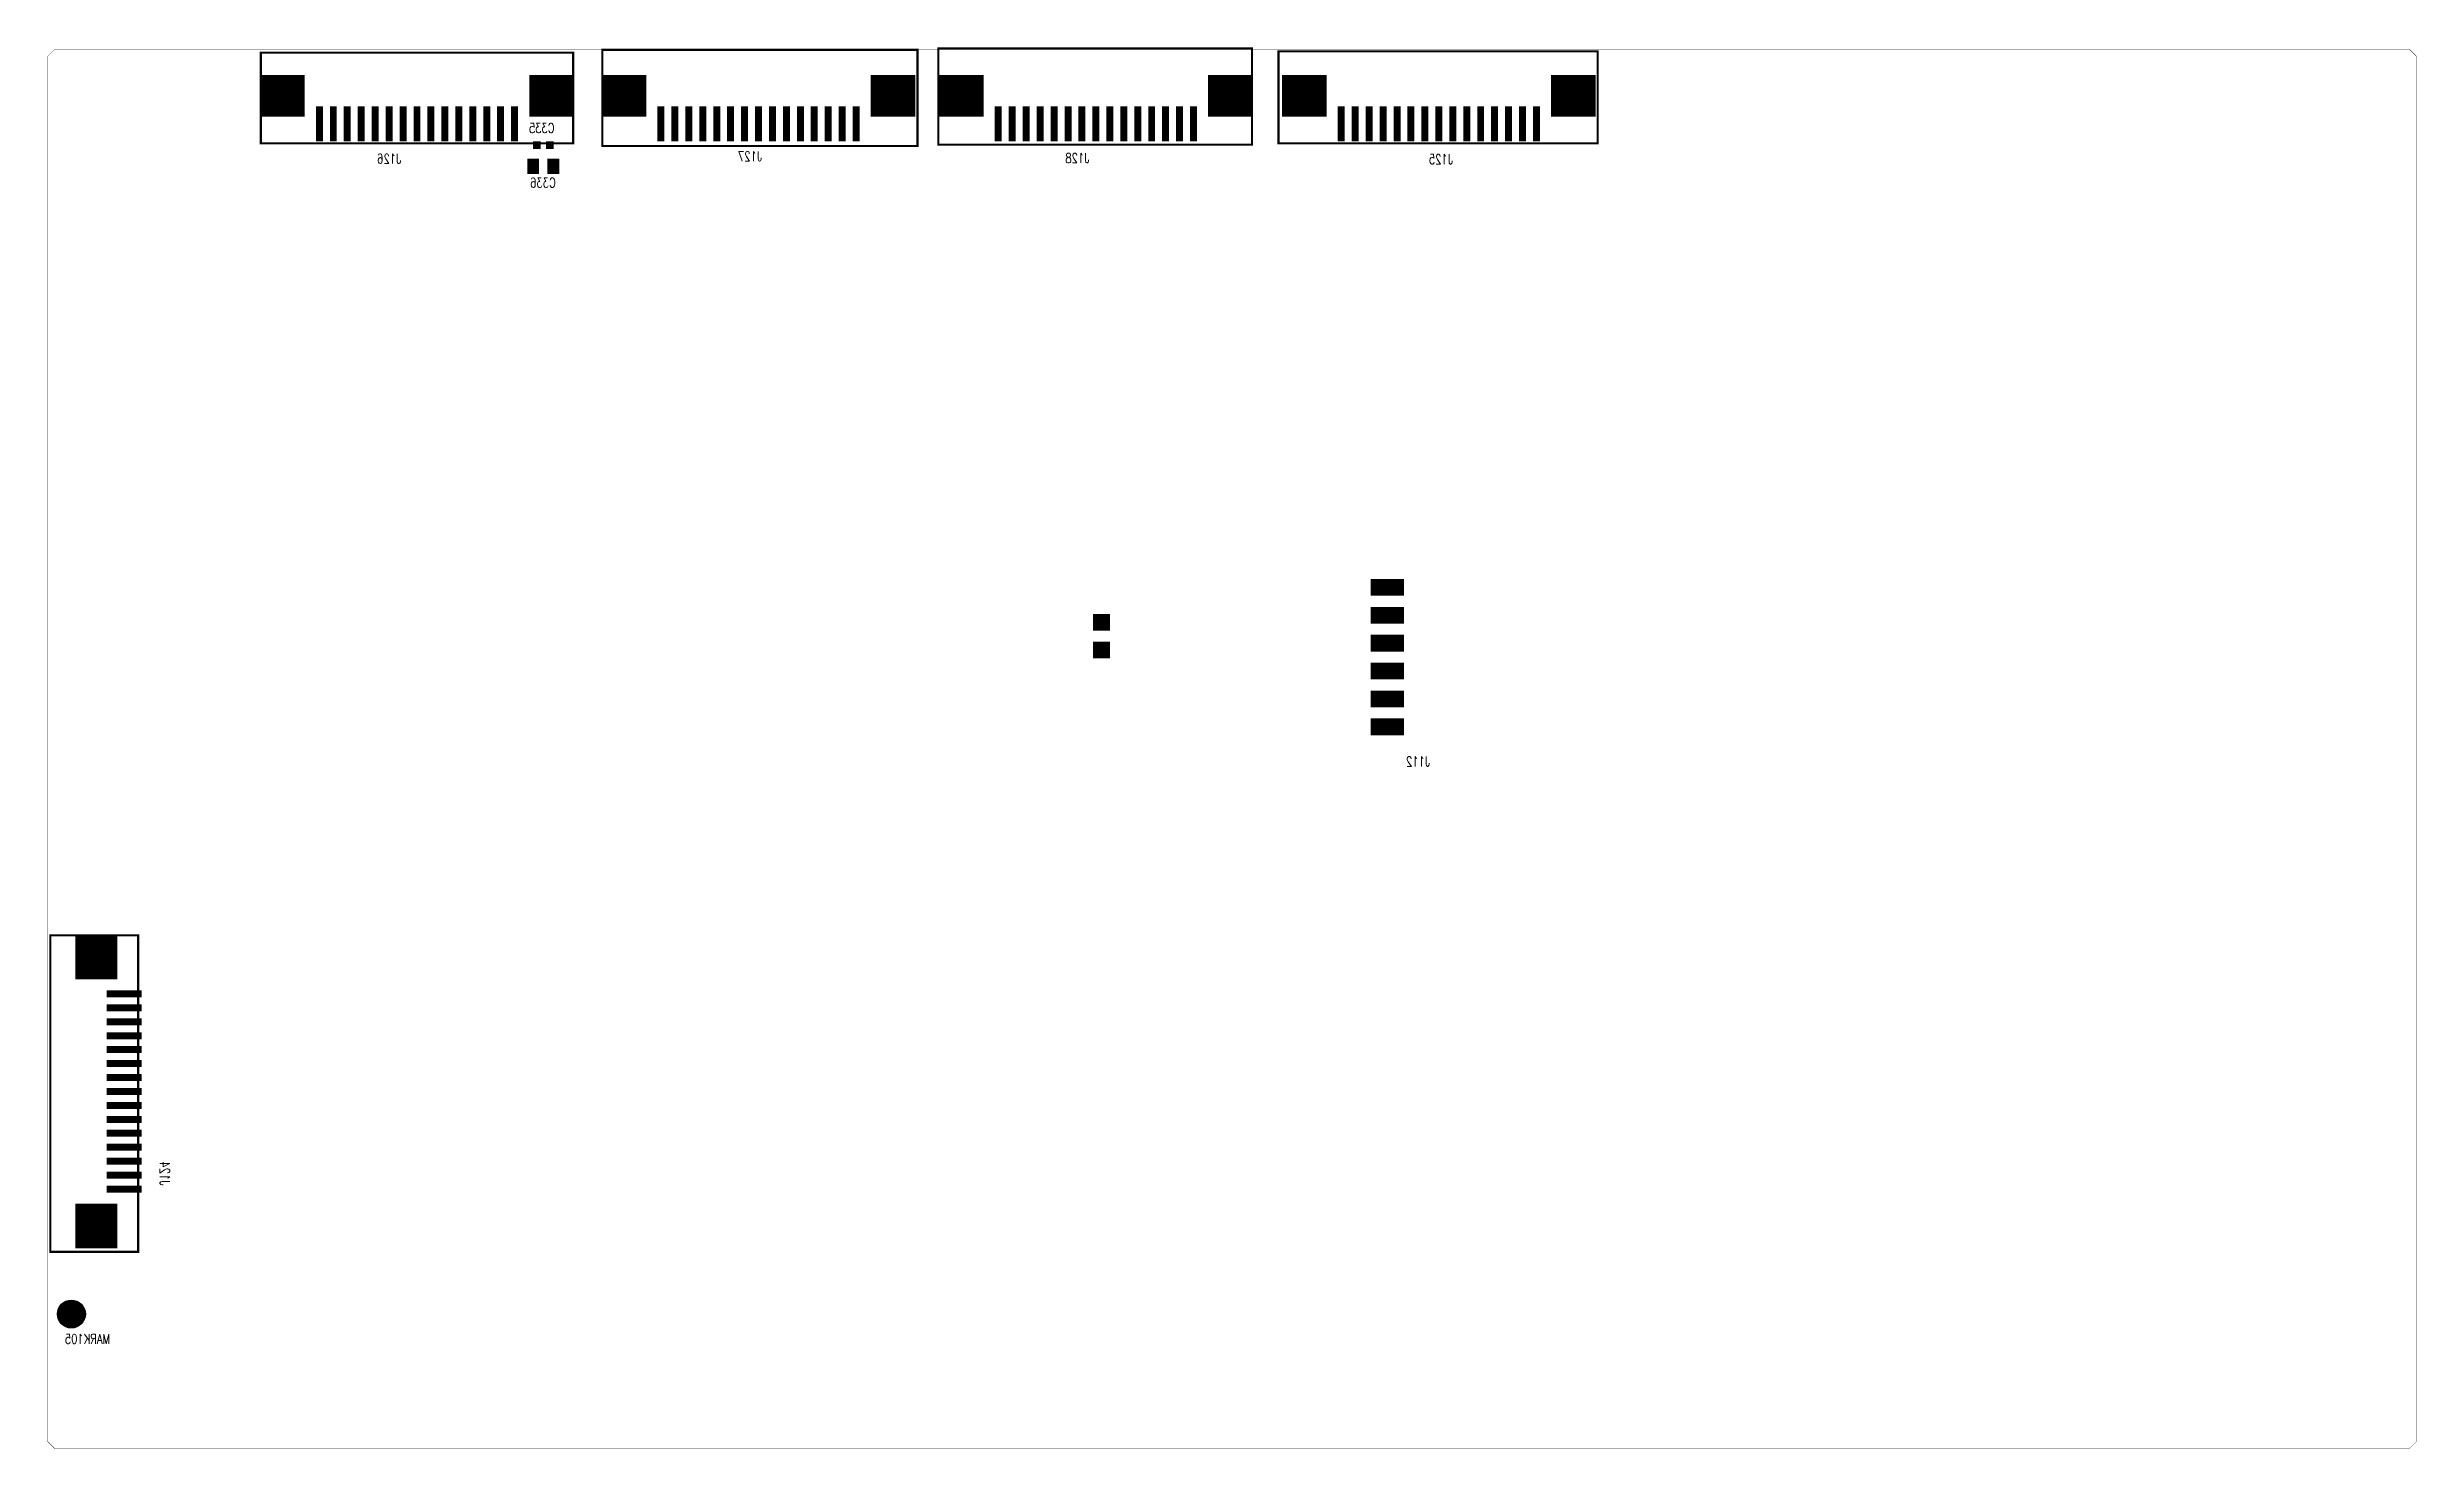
# Model space of a CAD drawing. Extents: x 0 to 170, y 0 to 100.
import ezdxf
from ezdxf.enums import TextEntityAlignment as Align

# ---------------------------------------------------------------- set-up
doc = ezdxf.new("R2010")
doc.units = 0
doc.header["$MEASUREMENT"] = 0
doc.linetypes.add('KEEPOUT_00001000$0', pattern=[2, 1, 1])
doc.layers.get('0').update_dxf_attribs({"linetype": 'CONTINUOUS'})
for name, color, linetype in [('2D_LINE_30', 186, 'CONTINUOUS'), ('BOARD_OUTLINE_00', 254, 'CONTINUOUS'), ('DRIL_NPLTE_THRU_01', 3, 'CONTINUOUS'), ('DRIL_NPLTE_THRU_02', 171, 'CONTINUOUS'), ('DRIL_NPLTE_THRU_03', 23, 'CONTINUOUS'), ('DRIL_NPLTE_THRU_04', 216, 'CONTINUOUS'), ('DRIL_NPLTE_THRU_05', 255, 'CONTINUOUS'), ('DRIL_NPLTE_THRU_06', 186, 'CONTINUOUS'), ('DRIL_PLTE_THRU_01', 3, 'CONTINUOUS'), ('DRIL_PLTE_THRU_02', 171, 'CONTINUOUS'), ('DRIL_PLTE_THRU_03', 23, 'CONTINUOUS'), ('DRIL_PLTE_THRU_04', 216, 'CONTINUOUS'), ('DRIL_PLTE_THRU_05', 255, 'CONTINUOUS'), ('DRIL_PLTE_THRU_06', 186, 'CONTINUOUS'), ('KEEPOUT_01', 130, 'CONTINUOUS'), ('PADS_BOT', 150, 'CONTINUOUS'), ('PADS_INNER', 106, 'CONTINUOUS'), ('PADS_TOP', 106, 'CONTINUOUS'), ('PADS_XR_21', 176, 'CONTINUOUS'), ('PADS_XR_23', 183, 'CONTINUOUS'), ('PART_NAME_06', 1, 'CONTINUOUS')]:
    doc.layers.add(name, color=color, linetype=linetype)
doc.styles.add('W0$1', font='simplex', dxfattribs={"width": 0.75})
doc.styles.add('W0$12', font='simplex', dxfattribs={"width": 0.75})

# ---------------------------------------------------------------- blocks, each defined once
blk = doc.blocks.new('SMOOTH_0$025')
at = {"const_width": 0.0125}
blk.add_lwpolyline([(-0.00625, 0, 1), (0.00625, 0, 1)], format="xyb", close=True, dxfattribs=at)
blk = doc.blocks.new('BOARD_1')
at = {"layer": 'BOARD_OUTLINE_00', "const_width": 0.025}
blk.add_lwpolyline([(-11.176, 0.5), (-10.676, 0), (158.25, 0), (158.75, 0.5), (158.75, 99.83), (158.25, 100.33), (-10.676, 100.33), (-11.176, 99.83)], close=True, dxfattribs=at)
at = {"layer": 'BOARD_OUTLINE_00'}
for p in [(-10.676, 100.33), (158.25, 100.33), (-11.176, 99.83), (158.75, 99.83), (-11.176, 0.5), (-10.676, 0), (158.25, 0), (158.75, 0.5)]:
    blk.add_blockref('SMOOTH_0$025', p, dxfattribs=at)
blk = doc.blocks.new('SMOOTH_0$15')
at = {"const_width": 0.075}
blk.add_lwpolyline([(-0.0375, 0, 1), (0.0375, 0, 1)], format="xyb", close=True, dxfattribs=at)
blk = doc.blocks.new('DRAWING_2949')
at = {"layer": '2D_LINE_30', "const_width": 0.15}
blk.add_lwpolyline([(0, 0), (22.4, 0), (22.4, -6.5), (0, -6.5)], close=True, dxfattribs=at)
at = {"layer": '2D_LINE_30'}
for p in [(0, 0), (22.4, 0), (0, -6.5), (22.4, -6.5)]:
    blk.add_blockref('SMOOTH_0$15', p, dxfattribs=at)
blk = doc.blocks.new('DRAWING_2950')
at = {"layer": '2D_LINE_30', "const_width": 0.15}
blk.add_lwpolyline([(0, 0), (22.6, 0), (22.6, -6.9), (0, -6.9)], close=True, dxfattribs=at)
at = {"layer": '2D_LINE_30'}
for p in [(0, 0), (22.6, 0), (0, -6.9), (22.6, -6.9)]:
    blk.add_blockref('SMOOTH_0$15', p, dxfattribs=at)
blk = doc.blocks.new('DRAWING_2951')
at = {"layer": '2D_LINE_30', "const_width": 0.15}
blk.add_lwpolyline([(0, 0), (22.5, 0), (22.5, -6.9), (0, -6.9)], close=True, dxfattribs=at)
at = {"layer": '2D_LINE_30'}
for p in [(0, 0), (22.5, 0), (0, -6.9), (22.5, -6.9)]:
    blk.add_blockref('SMOOTH_0$15', p, dxfattribs=at)
blk = doc.blocks.new('DRAWING_2952')
at = {"layer": '2D_LINE_30', "const_width": 0.15}
blk.add_lwpolyline([(0, 0), (22.9, 0), (22.9, -6.6), (0, -6.6)], close=True, dxfattribs=at)
at = {"layer": '2D_LINE_30'}
for p in [(0, 0), (22.9, 0), (0, -6.6), (22.9, -6.6)]:
    blk.add_blockref('SMOOTH_0$15', p, dxfattribs=at)
blk = doc.blocks.new('DRAWING_2953')
at = {"layer": '2D_LINE_30', "const_width": 0.15}
blk.add_lwpolyline([(0, 0), (6.3, 0), (6.3, -22.7), (0, -22.7)], close=True, dxfattribs=at)
at = {"layer": '2D_LINE_30'}
for p in [(0, 0), (6.3, 0), (0, -22.7), (6.3, -22.7)]:
    blk.add_blockref('SMOOTH_0$15', p, dxfattribs=at)
blk = doc.blocks.new('PART_BODY_BOT_47')
at = {"layer": 'KEEPOUT_01', "linetype": 'KEEPOUT_00001000$0'}
blk.add_lwpolyline([(-1, 0, 1), (1, 0, 1)], format="xyb", close=True, dxfattribs=at)
blk = doc.blocks.new('DRIL_HOLE_0')
blk.add_lwpolyline([(0, 0, 1), (0, 0, 1)], format="xyb", close=True)
blk = doc.blocks.new('PAD_1')
blk.add_lwpolyline([(0, 0, 1), (0, 0, 1)], format="xyb", close=True)
blk = doc.blocks.new('PAD_15')
at = {"const_width": 1}
blk.add_lwpolyline([(0, -0.5, 1), (0, 0.5, 1)], format="xyb", close=True, dxfattribs=at)
blk = doc.blocks.new('PAD_16')
at = {"const_width": 0.5}
blk.add_lwpolyline([(0, -0.25, 1), (0, 0.25, 1)], format="xyb", close=True, dxfattribs=at)
blk = doc.blocks.new('STK_BOT_67')
at = {"layer": 'DRIL_NPLTE_THRU_01'}
blk.add_blockref('DRIL_HOLE_0', (0, 0), dxfattribs=at)
at = {"layer": 'DRIL_NPLTE_THRU_02'}
blk.add_blockref('DRIL_HOLE_0', (0, 0), dxfattribs=at)
at = {"layer": 'DRIL_NPLTE_THRU_03'}
blk.add_blockref('DRIL_HOLE_0', (0, 0), dxfattribs=at)
at = {"layer": 'DRIL_NPLTE_THRU_04'}
blk.add_blockref('DRIL_HOLE_0', (0, 0), dxfattribs=at)
at = {"layer": 'DRIL_NPLTE_THRU_05'}
blk.add_blockref('DRIL_HOLE_0', (0, 0), dxfattribs=at)
at = {"layer": 'DRIL_NPLTE_THRU_06'}
blk.add_blockref('DRIL_HOLE_0', (0, 0), dxfattribs=at)
at = {"layer": 'PADS_BOT'}
blk.add_blockref('PAD_16', (0, 0), dxfattribs=at)
at = {"layer": 'PADS_INNER'}
blk.add_blockref('PAD_1', (0, 0), dxfattribs=at)
at = {"layer": 'PADS_TOP'}
blk.add_blockref('PAD_1', (0, 0), dxfattribs=at)
at = {"layer": 'PADS_XR_21'}
blk.add_blockref('PAD_15', (0, 0), dxfattribs=at)
at = {"layer": 'PADS_XR_23'}
blk.add_blockref('PAD_1', (0, 0), dxfattribs=at)
blk = doc.blocks.new('SYM_BOT_39')
for name in ['PART_BODY_BOT_47', 'STK_BOT_67']:
    blk.add_blockref(name, (0, 0))
blk = doc.blocks.new('PART_BOT_160')
blk.add_blockref('SYM_BOT_39', (0, 0))
at = {"layer": 'PART_NAME_06', "style": 'W0$12', "width": 0.75}
blk.add_text('MARK105', height=0.7, dxfattribs=at).set_placement((-2.773, -2.135))
blk = doc.blocks.new('PAD_9')
blk.add_lwpolyline([(0, 0), (0, 0)])
blk = doc.blocks.new('PAD_22')
at = {"const_width": 1.2}
blk.add_lwpolyline([(-1.2, 0), (1.2, 0)], dxfattribs=at)
blk = doc.blocks.new('STK_BOT_96')
at = {"layer": 'DRIL_PLTE_THRU_01'}
blk.add_blockref('DRIL_HOLE_0', (0, 0), dxfattribs=at)
at = {"layer": 'DRIL_PLTE_THRU_02'}
blk.add_blockref('DRIL_HOLE_0', (0, 0), dxfattribs=at)
at = {"layer": 'DRIL_PLTE_THRU_03'}
blk.add_blockref('DRIL_HOLE_0', (0, 0), dxfattribs=at)
at = {"layer": 'DRIL_PLTE_THRU_04'}
blk.add_blockref('DRIL_HOLE_0', (0, 0), dxfattribs=at)
at = {"layer": 'DRIL_PLTE_THRU_05'}
blk.add_blockref('DRIL_HOLE_0', (0, 0), dxfattribs=at)
at = {"layer": 'DRIL_PLTE_THRU_06'}
blk.add_blockref('DRIL_HOLE_0', (0, 0), dxfattribs=at)
at = {"layer": 'PADS_BOT'}
blk.add_blockref('PAD_22', (0, 0), dxfattribs=at)
at = {"layer": 'PADS_INNER'}
blk.add_blockref('PAD_9', (0, 0), dxfattribs=at)
at = {"layer": 'PADS_TOP'}
blk.add_blockref('PAD_9', (0, 0), dxfattribs=at)
blk = doc.blocks.new('PAD_23')
at = {"const_width": 1.2}
blk.add_lwpolyline([(-0.6, 0), (0.6, 0)], dxfattribs=at)
blk = doc.blocks.new('STK_BOT_97')
at = {"layer": 'DRIL_PLTE_THRU_01'}
blk.add_blockref('DRIL_HOLE_0', (0, 0), dxfattribs=at)
at = {"layer": 'DRIL_PLTE_THRU_02'}
blk.add_blockref('DRIL_HOLE_0', (0, 0), dxfattribs=at)
at = {"layer": 'DRIL_PLTE_THRU_03'}
blk.add_blockref('DRIL_HOLE_0', (0, 0), dxfattribs=at)
at = {"layer": 'DRIL_PLTE_THRU_04'}
blk.add_blockref('DRIL_HOLE_0', (0, 0), dxfattribs=at)
at = {"layer": 'DRIL_PLTE_THRU_05'}
blk.add_blockref('DRIL_HOLE_0', (0, 0), dxfattribs=at)
at = {"layer": 'DRIL_PLTE_THRU_06'}
blk.add_blockref('DRIL_HOLE_0', (0, 0), dxfattribs=at)
at = {"layer": 'PADS_BOT'}
blk.add_blockref('PAD_23', (0, 0), dxfattribs=at)
at = {"layer": 'PADS_INNER'}
blk.add_blockref('PAD_9', (0, 0), dxfattribs=at)
at = {"layer": 'PADS_TOP'}
blk.add_blockref('PAD_9', (0, 0), dxfattribs=at)
blk = doc.blocks.new('SYM_BOT_54')
for name, p in [('STK_BOT_96', (-15, 5)), ('STK_BOT_96', (-15, 3)), ('STK_BOT_97', (5.5, 2.5)), ('STK_BOT_96', (-15, 1)), ('STK_BOT_97', (5.5, 0.5)), ('STK_BOT_96', (-15, -1)), ('STK_BOT_96', (-15, -3)), ('STK_BOT_96', (-15, -5))]:
    blk.add_blockref(name, p)
blk = doc.blocks.new('PART_BOT_271')
blk.add_blockref('SYM_BOT_54', (0, 0))
at = {"layer": 'PART_NAME_06', "style": 'W0$1', "width": 0.75}
blk.add_text('J112', height=0.7, dxfattribs=at).set_placement((-18.06, -7.84))
blk = doc.blocks.new('PAD_5')
at = {"const_width": 0.74}
blk.add_lwpolyline([(-0.5, 0), (0.5, 0)], dxfattribs=at)
blk = doc.blocks.new('PAD_6')
at = {"const_width": 0.84}
blk.add_lwpolyline([(-0.55, 0), (0.55, 0)], dxfattribs=at)
blk = doc.blocks.new('STK_BOT_27')
at = {"layer": 'DRIL_PLTE_THRU_01'}
blk.add_blockref('DRIL_HOLE_0', (0, 0), dxfattribs=at)
at = {"layer": 'DRIL_PLTE_THRU_02'}
blk.add_blockref('DRIL_HOLE_0', (0, 0), dxfattribs=at)
at = {"layer": 'DRIL_PLTE_THRU_03'}
blk.add_blockref('DRIL_HOLE_0', (0, 0), dxfattribs=at)
at = {"layer": 'DRIL_PLTE_THRU_04'}
blk.add_blockref('DRIL_HOLE_0', (0, 0), dxfattribs=at)
at = {"layer": 'DRIL_PLTE_THRU_05'}
blk.add_blockref('DRIL_HOLE_0', (0, 0), dxfattribs=at)
at = {"layer": 'DRIL_PLTE_THRU_06'}
blk.add_blockref('DRIL_HOLE_0', (0, 0), dxfattribs=at)
at = {"layer": 'PADS_BOT', "rotation": 90}
blk.add_blockref('PAD_5', (0, 0), dxfattribs=at)
at = {"layer": 'PADS_INNER'}
blk.add_blockref('PAD_1', (0, 0), dxfattribs=at)
at = {"layer": 'PADS_TOP'}
blk.add_blockref('PAD_1', (0, 0), dxfattribs=at)
at = {"layer": 'PADS_XR_21', "rotation": 90}
blk.add_blockref('PAD_6', (0, 0), dxfattribs=at)
at = {"layer": 'PADS_XR_23', "rotation": 90}
blk.add_blockref('PAD_5', (0, 0), dxfattribs=at)
blk = doc.blocks.new('SYM_BOT_15')
for p in [(-0.72, 0), (0.72, 0)]:
    blk.add_blockref('STK_BOT_27', p)
blk = doc.blocks.new('PART_BOT_363')
blk.add_blockref('SYM_BOT_15', (0, 0))
at = {"layer": 'PART_NAME_06', "style": 'W0$1', "width": 0.75}
blk.add_text('C336', height=0.7, rotation=180, dxfattribs=at).set_placement((-0.02, 1.178), align=Align.MIDDLE_CENTER)
blk = doc.blocks.new('PAD_0')
at = {"const_width": 0.5}
blk.add_lwpolyline([(-0.25, 0), (0.25, 0)], dxfattribs=at)
blk = doc.blocks.new('PAD_2')
at = {"const_width": 0.55}
blk.add_lwpolyline([(-0.275, 0), (0.275, 0)], dxfattribs=at)
blk = doc.blocks.new('STK_BOT_5')
at = {"layer": 'DRIL_PLTE_THRU_01'}
blk.add_blockref('DRIL_HOLE_0', (0, 0), dxfattribs=at)
at = {"layer": 'DRIL_PLTE_THRU_02'}
blk.add_blockref('DRIL_HOLE_0', (0, 0), dxfattribs=at)
at = {"layer": 'DRIL_PLTE_THRU_03'}
blk.add_blockref('DRIL_HOLE_0', (0, 0), dxfattribs=at)
at = {"layer": 'DRIL_PLTE_THRU_04'}
blk.add_blockref('DRIL_HOLE_0', (0, 0), dxfattribs=at)
at = {"layer": 'DRIL_PLTE_THRU_05'}
blk.add_blockref('DRIL_HOLE_0', (0, 0), dxfattribs=at)
at = {"layer": 'DRIL_PLTE_THRU_06'}
blk.add_blockref('DRIL_HOLE_0', (0, 0), dxfattribs=at)
at = {"layer": 'PADS_BOT'}
blk.add_blockref('PAD_0', (0, 0), dxfattribs=at)
at = {"layer": 'PADS_INNER'}
blk.add_blockref('PAD_1', (0, 0), dxfattribs=at)
at = {"layer": 'PADS_TOP'}
blk.add_blockref('PAD_1', (0, 0), dxfattribs=at)
at = {"layer": 'PADS_XR_21'}
blk.add_blockref('PAD_2', (0, 0), dxfattribs=at)
at = {"layer": 'PADS_XR_23'}
blk.add_blockref('PAD_0', (0, 0), dxfattribs=at)
blk = doc.blocks.new('SYM_BOT_3')
for p in [(-0.475, 0), (0.475, 0)]:
    blk.add_blockref('STK_BOT_5', p)
blk = doc.blocks.new('PART_BOT_364')
blk.add_blockref('SYM_BOT_3', (0, 0))
at = {"layer": 'PART_NAME_06', "style": 'W0$1', "width": 0.75}
blk.add_text('C335', height=0.7, rotation=180, dxfattribs=at).set_placement((-0.11, -1.22), align=Align.MIDDLE_CENTER)
blk = doc.blocks.new('PAD_24')
at = {"const_width": 0.5}
blk.add_lwpolyline([(-1.25, 0), (1.25, 0)], dxfattribs=at)
blk = doc.blocks.new('STK_BOT_6')
at = {"layer": 'DRIL_PLTE_THRU_01'}
blk.add_blockref('DRIL_HOLE_0', (0, 0), dxfattribs=at)
at = {"layer": 'DRIL_PLTE_THRU_02'}
blk.add_blockref('DRIL_HOLE_0', (0, 0), dxfattribs=at)
at = {"layer": 'DRIL_PLTE_THRU_03'}
blk.add_blockref('DRIL_HOLE_0', (0, 0), dxfattribs=at)
at = {"layer": 'DRIL_PLTE_THRU_04'}
blk.add_blockref('DRIL_HOLE_0', (0, 0), dxfattribs=at)
at = {"layer": 'DRIL_PLTE_THRU_05'}
blk.add_blockref('DRIL_HOLE_0', (0, 0), dxfattribs=at)
at = {"layer": 'DRIL_PLTE_THRU_06'}
blk.add_blockref('DRIL_HOLE_0', (0, 0), dxfattribs=at)
at = {"layer": 'PADS_BOT', "rotation": 90}
blk.add_blockref('PAD_24', (0, 0), dxfattribs=at)
at = {"layer": 'PADS_INNER'}
blk.add_blockref('PAD_9', (0, 0), dxfattribs=at)
at = {"layer": 'PADS_TOP'}
blk.add_blockref('PAD_9', (0, 0), dxfattribs=at)
blk = doc.blocks.new('PAD_25')
at = {"const_width": 3}
blk.add_lwpolyline([(-1.6, 0), (1.6, 0)], dxfattribs=at)
blk = doc.blocks.new('STK_BOT_7')
at = {"layer": 'DRIL_PLTE_THRU_01'}
blk.add_blockref('DRIL_HOLE_0', (0, 0), dxfattribs=at)
at = {"layer": 'DRIL_PLTE_THRU_02'}
blk.add_blockref('DRIL_HOLE_0', (0, 0), dxfattribs=at)
at = {"layer": 'DRIL_PLTE_THRU_03'}
blk.add_blockref('DRIL_HOLE_0', (0, 0), dxfattribs=at)
at = {"layer": 'DRIL_PLTE_THRU_04'}
blk.add_blockref('DRIL_HOLE_0', (0, 0), dxfattribs=at)
at = {"layer": 'DRIL_PLTE_THRU_05'}
blk.add_blockref('DRIL_HOLE_0', (0, 0), dxfattribs=at)
at = {"layer": 'DRIL_PLTE_THRU_06'}
blk.add_blockref('DRIL_HOLE_0', (0, 0), dxfattribs=at)
at = {"layer": 'PADS_BOT'}
blk.add_blockref('PAD_25', (0, 0), dxfattribs=at)
at = {"layer": 'PADS_INNER'}
blk.add_blockref('PAD_9', (0, 0), dxfattribs=at)
at = {"layer": 'PADS_TOP'}
blk.add_blockref('PAD_9', (0, 0), dxfattribs=at)
blk = doc.blocks.new('SYM_BOT_4')
for name, p in [('STK_BOT_6', (-7, 1.5)), ('STK_BOT_6', (-6, 1.5)), ('STK_BOT_6', (-5, 1.5)), ('STK_BOT_6', (-4, 1.5)), ('STK_BOT_6', (-3, 1.5)), ('STK_BOT_6', (-2, 1.5)), ('STK_BOT_6', (-1, 1.5)), ('STK_BOT_6', (0, 1.5)), ('STK_BOT_6', (1, 1.5)), ('STK_BOT_6', (2, 1.5)), ('STK_BOT_6', (3, 1.5)), ('STK_BOT_6', (4, 1.5)), ('STK_BOT_6', (5, 1.5)), ('STK_BOT_6', (6, 1.5)), ('STK_BOT_6', (7, 1.5)), ('STK_BOT_7', (-9.65, -0.5)), ('STK_BOT_7', (9.65, -0.5))]:
    blk.add_blockref(name, p)
blk = doc.blocks.new('PART_BOT_369')
blk.add_blockref('SYM_BOT_4', (0, 0))
at = {"layer": 'PART_NAME_06', "style": 'W0$1', "width": 0.75}
blk.add_text('J127', height=0.7, rotation=180, dxfattribs=at).set_placement((0.24, 4.19))
blk = doc.blocks.new('PART_BOT_370')
blk.add_blockref('SYM_BOT_4', (0, 0))
at = {"layer": 'PART_NAME_06', "style": 'W0$1', "width": 0.75}
blk.add_text('J125', height=0.7, rotation=180, dxfattribs=at).set_placement((1, 4.39))
blk = doc.blocks.new('PART_BOT_371')
blk.add_blockref('SYM_BOT_4', (0, 0))
at = {"layer": 'PART_NAME_06', "style": 'W0$1', "width": 0.75}
blk.add_text('J128', height=0.7, rotation=180, dxfattribs=at).set_placement((-0.479, 4.315))
blk = doc.blocks.new('PART_BOT_376')
blk.add_blockref('SYM_BOT_4', (0, 0))
at = {"layer": 'PART_NAME_06', "style": 'W0$1', "width": 0.75}
blk.add_text('J124', height=0.7, dxfattribs=at).set_placement((-6.73, 4.06))
blk = doc.blocks.new('PART_BOT_378')
blk.add_blockref('SYM_BOT_4', (0, 0))
at = {"layer": 'PART_NAME_06', "style": 'W0$1', "width": 0.75}
blk.add_text('J126', height=0.7, rotation=180, dxfattribs=at).set_placement((-1.14, 4.36))

msp = doc.modelspace()

# ---------------------------------------------------------------- block references
for name, p in [('BOARD_1', (11.18, 0)), ('DRAWING_2950', (39.8, 100.3)), ('DRAWING_2951', (63.9, 100.4)), ('DRAWING_2952', (88.3, 100.2)), ('DRAWING_2949', (15.3, 100.1)), ('DRAWING_2953', (0.2, 36.8))]:
    msp.add_blockref(name, p)
at = {"xscale": -1}
for name, p, rotation in [('PART_BOT_378', (26.5, 96.5), 180), ('PART_BOT_369', (51, 96.5), 180), ('PART_BOT_371', (75.2, 96.5), 180), ('PART_BOT_370', (99.8, 96.5), 180), ('PART_BOT_364', (35.56, 93.47), 180), ('PART_BOT_363', (35.56, 91.95), 180), ('PART_BOT_376', (4, 25.6), 270)]:
    msp.add_blockref(name, p, dxfattribs=dict(at, rotation=rotation))
for name, p in [('PART_BOT_271', (81.1, 56.75)), ('PART_BOT_160', (1.71, 9.64))]:
    msp.add_blockref(name, p, dxfattribs=at)

doc.saveas('drawing.dxf')
